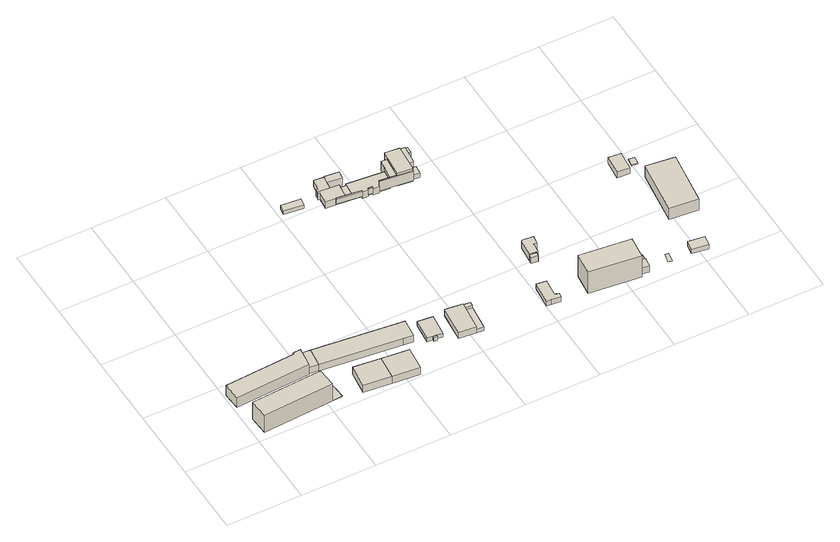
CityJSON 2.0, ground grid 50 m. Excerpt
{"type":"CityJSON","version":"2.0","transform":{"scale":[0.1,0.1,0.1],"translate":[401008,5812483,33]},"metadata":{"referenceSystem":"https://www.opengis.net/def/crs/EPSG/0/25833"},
"CityObjects":{
"building1":{"type":"Building","attributes":{"Gemeindeschluessel":"11000009","BezugspunktDach":"2200","function":"31001_2000","measuredHeight":14.81,"storeysAboveGround":4},"address":[{"country":"Germany","locality":"Berlin","thoroughfareNumber":"100 (3)","thoroughfareName":"Bruno-Bürgel-Weg"}],"geometry":[{"type":"Solid","lod":"1","boundaries":[[[[0,1,2,3,4]],[[5,6,7,8,9]],[[5,9,4,3]],[[6,5,3,2]],[[7,6,2,1]],[[8,7,1,0]],[[9,8,0,4]]]]}]},
"building2":{"type":"Building","attributes":{"Gemeindeschluessel":"11000009","BezugspunktDach":"2200","function":"31001_2000","measuredHeight":0.092,"storeysAboveGround":1},"address":[{"country":"Germany","locality":"Berlin","thoroughfareNumber":"100 (4)","thoroughfareName":"Bruno-Bürgel-Weg"}],"geometry":[{"type":"Solid","lod":"1","boundaries":[[[[5,7,10,11,12]],[[13,14,15,16,17]],[[13,17,12,11]],[[14,13,11,10]],[[15,14,10,7]],[[16,15,7,5]],[[17,16,5,12]]]]}]},
"building3":{"type":"Building","attributes":{"Gemeindeschluessel":"11000009","function":"31001_2000"},"address":[{"country":"Germany","locality":"Berlin","thoroughfareNumber":"100","thoroughfareName":"Bruno-Bürgel-Weg"}],"children":["building3-1","building3-2","building3-3"]},
"building3-1":{"type":"BuildingPart","attributes":{"BezugspunktDach":"2200","measuredHeight":5.47,"storeysAboveGround":2},"parents":["building3"],"geometry":[{"type":"Solid","lod":"1","boundaries":[[[[18,19,20,21,22,23]],[[24,25,26,27,28,29]],[[24,29,23,30,31,22]],[[25,24,22,21]],[[26,25,21,20]],[[27,26,20,19]],[[28,27,19,18]],[[29,28,18,23]],[[22,31,30,23]]]]}]},
"building3-2":{"type":"BuildingPart","attributes":{"BezugspunktDach":"2200","measuredHeight":5.36,"storeysAboveGround":2},"parents":["building3"],"geometry":[{"type":"MultiSurface","lod":"1","boundaries":[[[23,22,32,33]],[[34,31,30,35]],[[34,35,33,36,37,38,32]],[[31,34,32,22]],[[35,30,23,33]],[[32,38,37,39]],[[39,37,36,33]],[[30,31,22,23]]]}]},
"building3-3":{"type":"BuildingPart","attributes":{"BezugspunktDach":"2200","measuredHeight":9.02,"storeysAboveGround":2},"parents":["building3"],"geometry":[{"type":"MultiSurface","lod":"1","boundaries":[[[40,41,42,43,44,45,46,47]],[[48,49,38,37,36,50,51,52]],[[48,52,47,46]],[[49,48,46,45]],[[38,49,45,44]],[[39,32,53,44,43]],[[33,39,37,43,42]],[[50,36,42,41]],[[51,50,41,40]],[[52,51,40,47]],[[37,38,53,32,39]],[[36,37,39,33]]]}]},
"building4":{"type":"Building","attributes":{"Gemeindeschluessel":"11000009","BezugspunktDach":"2200","function":"31001_2000","measuredHeight":6.82,"storeysAboveGround":1},"address":[{"country":"Germany","locality":"Berlin","thoroughfareNumber":"100 (15)","thoroughfareName":"Bruno-Bürgel-Weg"}],"geometry":[{"type":"Solid","lod":"1","boundaries":[[[[54,55,56,57,58]],[[59,60,61,62,63]],[[59,63,58,57]],[[60,59,57,56]],[[61,60,56,55]],[[62,61,55,54]],[[63,62,54,58]]]]}]},
"building5":{"type":"Building","attributes":{"Gemeindeschluessel":"11000009","BezugspunktDach":"2200","function":"31001_2000","measuredHeight":6.88,"storeysAboveGround":1},"address":[{"country":"Germany","locality":"Berlin","thoroughfareNumber":"100 (5)","thoroughfareName":"Bruno-Bürgel-Weg"}],"geometry":[{"type":"Solid","lod":"1","boundaries":[[[[64,65,66,56,54]],[[67,68,69,70,71]],[[67,71,54,56]],[[68,67,56,66]],[[69,68,66,65]],[[70,69,65,64]],[[71,70,64,54]]]]}]},
"building6":{"type":"Building","attributes":{"Gemeindeschluessel":"11000009","BezugspunktDach":"2200","function":"51009_1610","measuredHeight":2.94,"storeysAboveGround":0},"address":[{"country":"Germany","locality":"Berlin"}],"geometry":[{"type":"Solid","lod":"1","boundaries":[[[[72,73,74,75]],[[76,77,78,79]],[[76,79,75,74]],[[77,76,74,73]],[[78,77,73,72]],[[79,78,72,75]]]]}]},
"building7":{"type":"Building","attributes":{"Gemeindeschluessel":"11000009","BezugspunktDach":"2200","function":"31001_2000","measuredHeight":3.16,"storeysAboveGround":1},"address":[{"country":"Germany","locality":"Berlin","thoroughfareNumber":"110 (2)","thoroughfareName":"Bruno-Bürgel-Weg"}],"geometry":[{"type":"Solid","lod":"1","boundaries":[[[[74,73,80,81,82,83]],[[84,85,86,87,88,89]],[[84,89,83,82]],[[85,84,82,81]],[[86,85,81,80]],[[87,86,80,73]],[[88,87,73,74]],[[89,88,74,83]]]]}]},
"building8":{"type":"Building","attributes":{"Gemeindeschluessel":"11000009","BezugspunktDach":"2200","function":"31001_3212","measuredHeight":2.98,"storeysAboveGround":1},"address":[{"country":"Germany","locality":"Berlin","thoroughfareNumber":"99 (2)","thoroughfareName":"Bruno-Bürgel-Weg"}],"geometry":[{"type":"Solid","lod":"1","boundaries":[[[[90,91,92,93]],[[94,95,96,97]],[[94,97,93,92]],[[95,94,92,91]],[[96,95,91,90]],[[97,96,90,93]]]]}]},
"building9":{"type":"Building","attributes":{"Gemeindeschluessel":"11000009","function":"31001_2000"},"address":[{"country":"Germany","locality":"Berlin","thoroughfareNumber":"110","thoroughfareName":"Bruno-Bürgel-Weg"}],"children":["building9-1","building9-2"]},
"building9-1":{"type":"BuildingPart","attributes":{"BezugspunktDach":"2200","measuredHeight":6.04,"storeysAboveGround":1},"parents":["building9"],"geometry":[{"type":"MultiSurface","lod":"1","boundaries":[[[98,99,100,101,102]],[[103,104,105,106,107]],[[103,107,102,101]],[[104,103,101,100]],[[105,104,100,99]],[[106,108,109,110,105,99,98]],[[107,106,98,102]],[[105,110,109,108]]]}]},
"building9-2":{"type":"BuildingPart","attributes":{"BezugspunktDach":"2200","measuredHeight":4.62,"storeysAboveGround":1},"parents":["building9"],"geometry":[{"type":"Solid","lod":"1","boundaries":[[[[111,112,110,109]],[[105,113,114,108]],[[113,105,110,112]],[[114,113,112,111]],[[108,114,111,109]],[[109,110,105,108]]]]}]},
"building10":{"type":"Building","attributes":{"Gemeindeschluessel":"11000009","BezugspunktDach":"2200","function":"51009_1610","measuredHeight":3,"storeysAboveGround":0},"address":[{"country":"Germany","locality":"Berlin"}],"geometry":[{"type":"Solid","lod":"1","boundaries":[[[[115,116,117,118]],[[119,120,121,122]],[[119,122,118,117]],[[120,119,117,116]],[[121,120,116,115]],[[122,121,115,118]]]]}]},
"building11":{"type":"Building","attributes":{"Gemeindeschluessel":"11000009","BezugspunktDach":"2200","function":"51009_1610","measuredHeight":4.12,"storeysAboveGround":0},"address":[{"country":"Germany","locality":"Berlin"}],"geometry":[{"type":"Solid","lod":"1","boundaries":[[[[123,124,125,126]],[[127,128,129,130]],[[127,130,126,125]],[[128,127,125,124]],[[129,128,124,123]],[[130,129,123,126]]]]}]},
"building12":{"type":"Building","attributes":{"Gemeindeschluessel":"11000009","BezugspunktDach":"2200","function":"51009_1610","measuredHeight":4.4,"storeysAboveGround":0},"address":[{"country":"Germany","locality":"Berlin"}],"geometry":[{"type":"Solid","lod":"1","boundaries":[[[[131,132,133,134]],[[135,136,137,138]],[[135,138,134,133]],[[136,135,133,132]],[[137,136,132,131]],[[138,137,131,134]]]]}]},
"building13":{"type":"Building","attributes":{"Gemeindeschluessel":"11000009","function":"31001_3212"},"address":[{"country":"Germany","locality":"Berlin","thoroughfareNumber":"99","thoroughfareName":"Bruno-Bürgel-Weg"}],"children":["building13-1","building13-2","building13-3","building13-4","building13-5","building13-6","building13-7","building13-8","building13-9","building13-10"]},
"building13-1":{"type":"BuildingPart","attributes":{"BezugspunktDach":"2200","measuredHeight":11.74,"storeysAboveGround":3},"parents":["building13"],"geometry":[{"type":"MultiSurface","lod":"1","boundaries":[[[139,140,141,142,143,144]],[[145,146,147,148,149,150]],[[145,150,144,143]],[[146,145,143,142]],[[147,151,152,142,141]],[[153,154,155,156,148,147,141,140]],[[149,148,140,139]],[[150,149,139,144]],[[146,152,151,147]],[[156,155,154,153]]]}]},
"building13-2":{"type":"BuildingPart","attributes":{"BezugspunktDach":"2200","measuredHeight":5.23,"storeysAboveGround":3},"parents":["building13"],"geometry":[{"type":"Solid","lod":"1","boundaries":[[[[157,158,159,160,161,162,163,164,165,166,167,168,169]],[[170,171,172,173,174,175,176,177,178,179,180,181,182]],[[171,170,168,167]],[[172,171,167,166]],[[173,172,166,183,184,165]],[[174,173,165,164]],[[175,174,164,163]],[[176,175,163,162]],[[177,176,162,161]],[[178,177,161,160]],[[179,178,160,159]],[[180,179,159,158]],[[181,180,158,157]],[[182,181,157,169]],[[170,182,169,168]],[[165,184,183,166]]]]}]},
"building13-3":{"type":"BuildingPart","attributes":{"BezugspunktDach":"2200","measuredHeight":5.28,"storeysAboveGround":3},"parents":["building13"],"geometry":[{"type":"MultiSurface","lod":"1","boundaries":[[[185,186,187,188,189,190,191,192,193]],[[194,195,196,197,198,199,200,201,202]],[[194,202,193,192]],[[203,204,192,191]],[[196,195,191,190]],[[197,196,190,189]],[[199,198,188,187]],[[200,199,187,186]],[[201,200,186,185]],[[202,201,185,193]],[[195,194,204,203]],[[198,205,197,206,189,188]]]}]},
"building13-4":{"type":"BuildingPart","attributes":{"BezugspunktDach":"2200","measuredHeight":5.25,"storeysAboveGround":3},"parents":["building13"],"geometry":[{"type":"MultiSurface","lod":"1","boundaries":[[[203,207,208,209,210,211,204]],[[212,213,214,215,216,195,194]],[[212,194,204,211]],[[213,212,211,210]],[[214,213,210,209]],[[215,214,209,208]],[[216,217,218,216,207]],[[195,216,207,203]],[[207,216,218,219]],[[219,218,217,220]],[[215,208,220,217]],[[194,195,203,204]]]}]},
"building13-5":{"type":"BuildingPart","attributes":{"BezugspunktDach":"2200","measuredHeight":5.54,"storeysAboveGround":3},"parents":["building13"],"geometry":[{"type":"MultiSurface","lod":"1","boundaries":[[[221,222,223,224]],[[197,170,182,198]],[[197,189,188,198,224,223]],[[170,197,223,222]],[[169,168,222,221]],[[198,182,221,224]],[[198,188,189,197]],[[182,225,170,226,168,169]]]}]},
"building13-6":{"type":"BuildingPart","attributes":{"BezugspunktDach":"2200","measuredHeight":9.69,"storeysAboveGround":3},"parents":["building13"],"geometry":[{"type":"MultiSurface","lod":"1","boundaries":[[[227,228,152,151]],[[146,229,230,147]],[[229,146,152,228]],[[230,229,231,232,233,234,235,228,227]],[[154,236,237,227,151]],[[147,230,237,155]],[[147,151,152,146]],[[235,234,233,232,231]],[[155,237,236,154]]]}]},
"building13-7":{"type":"BuildingPart","attributes":{"BezugspunktDach":"2200","measuredHeight":8.99,"storeysAboveGround":3},"parents":["building13"],"geometry":[{"type":"Solid","lod":"1","boundaries":[[[[238,239,234,233]],[[231,240,241,232]],[[240,231,234,239]],[[241,240,239,238]],[[232,241,238,233]],[[232,233,234,231]]]]}]},
"building13-8":{"type":"BuildingPart","attributes":{"BezugspunktDach":"2200","measuredHeight":3.85,"storeysAboveGround":3},"parents":["building13"],"geometry":[{"type":"Solid","lod":"1","boundaries":[[[[242,243,236,154,153]],[[155,237,244,245,156]],[[244,237,236,243]],[[245,244,243,242]],[[156,245,242,153]],[[155,156,153,154]],[[237,155,154,236]]]]}]},
"building13-9":{"type":"BuildingPart","attributes":{"BezugspunktDach":"2200","measuredHeight":8.35,"storeysAboveGround":3},"parents":["building13"],"geometry":[{"type":"MultiSurface","lod":"1","boundaries":[[[246,247,248,249,250]],[[183,251,252,253,184]],[[166,165,184,250,249]],[[251,183,249,248]],[[252,251,248,247]],[[253,252,247,246]],[[184,253,246,250]],[[183,184,165,166]]]}]},
"building13-10":{"type":"BuildingPart","attributes":{"BezugspunktDach":"2200","measuredHeight":6.14,"storeysAboveGround":3},"parents":["building13"],"geometry":[{"type":"MultiSurface","lod":"1","boundaries":[[[254,255,256,257,258,259,260,261]],[[218,217,215,262,263,264,265,216]],[[219,207,216,261,260]],[[220,219,260,259]],[[215,208,220,217,259,258]],[[262,215,258,257]],[[263,262,257,256]],[[264,263,256,255]],[[265,264,255,254]],[[216,265,254,261]],[[218,216,207,219]],[[217,266,218,219,220]],[[217,220,208,215]]]}]},
"building14":{"type":"Building","attributes":{"Gemeindeschluessel":"11000009","BezugspunktDach":"2200","function":"31001_2000","measuredHeight":5.55,"storeysAboveGround":1},"address":[{"country":"Germany","locality":"Berlin","thoroughfareNumber":"112","thoroughfareName":"Bruno-Bürgel-Weg"}],"geometry":[{"type":"Solid","lod":"1","boundaries":[[[[267,268,269,270,271,272,273,274,275,276]],[[277,278,279,280,281,282,283,284,285,286]],[[277,286,276,275]],[[278,277,275,274]],[[279,278,274,273]],[[280,279,273,272]],[[281,280,272,271]],[[282,281,271,270]],[[283,282,270,269]],[[284,283,269,268]],[[285,284,268,267]],[[286,285,267,276]]]]}]},
"building15":{"type":"Building","attributes":{"Gemeindeschluessel":"11000009","BezugspunktDach":"2200","function":"51009_1610","measuredHeight":7.8,"storeysAboveGround":0},"address":[{"country":"Germany","locality":"Berlin"}],"geometry":[{"type":"Solid","lod":"1","boundaries":[[[[287,288,289,290,291,292]],[[293,294,295,296,297,298]],[[293,298,292,291]],[[294,293,291,290]],[[295,294,290,289]],[[296,295,289,288]],[[297,296,288,287]],[[298,297,287,292]]]]}]},
"building16":{"type":"Building","attributes":{"Gemeindeschluessel":"11000009","BezugspunktDach":"2200","function":"31001_2000","measuredHeight":4.84,"storeysAboveGround":1},"address":[{"country":"Germany","locality":"Berlin","thoroughfareNumber":"99 (4)","thoroughfareName":"Bruno-Bürgel-Weg"}],"geometry":[{"type":"Solid","lod":"1","boundaries":[[[[299,300,301,302]],[[303,304,305,306]],[[303,306,302,301]],[[304,303,301,300]],[[305,304,300,299]],[[306,305,299,302]]]]}]},
"building17":{"type":"Building","attributes":{"Gemeindeschluessel":"11000009","BezugspunktDach":"2200","function":"31001_3212","measuredHeight":6.04,"storeysAboveGround":2},"address":[{"country":"Germany","locality":"Berlin","thoroughfareNumber":"99 (3)","thoroughfareName":"Bruno-Bürgel-Weg"}],"geometry":[{"type":"Solid","lod":"1","boundaries":[[[[307,308,309,310,311,312,313,314]],[[315,316,317,318,319,320,321,322]],[[315,322,314,313]],[[316,315,313,312]],[[317,316,312,311]],[[318,317,311,310]],[[319,318,310,309]],[[320,319,309,308]],[[321,320,308,307]],[[322,321,307,314]]]]}]},
"building18":{"type":"Building","attributes":{"Gemeindeschluessel":"11000009","function":"31001_2000"},"address":[{"country":"Germany","locality":"Berlin","thoroughfareNumber":"122","thoroughfareName":"Bruno-Bürgel-Weg"}],"children":["building18-1","building18-2"]},
"building18-1":{"type":"BuildingPart","attributes":{"BezugspunktDach":"2200","measuredHeight":18.49,"storeysAboveGround":5},"parents":["building18"],"geometry":[{"type":"MultiSurface","lod":"1","boundaries":[[[323,324,325,326,327,328]],[[329,330,331,332,333,334]],[[329,334,328,327]],[[330,329,327,326]],[[331,330,326,325]],[[335,336,337,338,332,331,325,324]],[[333,332,324,323]],[[334,333,323,328]],[[338,337,336,335]]]}]},
"building18-2":{"type":"BuildingPart","attributes":{"BezugspunktDach":"2200","measuredHeight":5.03,"storeysAboveGround":5},"parents":["building18"],"geometry":[{"type":"Solid","lod":"1","boundaries":[[[[339,340,341,342,336,335]],[[337,343,344,345,346,338]],[[343,337,336,342]],[[344,343,342,341]],[[345,344,341,340]],[[346,345,340,339]],[[338,346,339,335]],[[337,338,335,336]]]]}]},
"building19":{"type":"Building","attributes":{"Gemeindeschluessel":"11000009","BezugspunktDach":"2200","function":"51009_1610","measuredHeight":3.58,"storeysAboveGround":0},"address":[{"country":"Germany","locality":"Berlin"}],"geometry":[{"type":"Solid","lod":"1","boundaries":[[[[347,348,349,350]],[[351,352,353,354]],[[351,354,350,349]],[[352,351,349,348]],[[353,352,348,347]],[[354,353,347,350]]]]}]},
"building20":{"type":"Building","attributes":{"Gemeindeschluessel":"11000009","BezugspunktDach":"2200","function":"31001_2000","measuredHeight":0.185,"storeysAboveGround":1},"address":[{"country":"Germany","locality":"Berlin","thoroughfareNumber":"124 (8)","thoroughfareName":"Bruno-Bürgel-Weg"}],"geometry":[{"type":"Solid","lod":"1","boundaries":[[[[355,356,357,358]],[[359,360,361,362]],[[359,362,358,357]],[[360,359,357,356]],[[361,360,356,355]],[[362,361,355,358]]]]}]},
"building21":{"type":"Building","attributes":{"Gemeindeschluessel":"11000009","BezugspunktDach":"2200","function":"31001_2520","measuredHeight":3.63,"storeysAboveGround":1},"address":[{"country":"Germany","locality":"Berlin","thoroughfareNumber":"124 (3)","thoroughfareName":"Bruno-Bürgel-Weg"}],"geometry":[{"type":"Solid","lod":"1","boundaries":[[[[363,364,365,366]],[[367,368,369,370]],[[367,370,366,365]],[[368,367,365,364]],[[369,368,364,363]],[[370,369,363,366]]]]}]},
"building22":{"type":"Building","attributes":{"Gemeindeschluessel":"11000009","BezugspunktDach":"2200","function":"31001_3212","measuredHeight":5.36,"storeysAboveGround":1},"address":[{"country":"Germany","locality":"Berlin","thoroughfareNumber":"125","thoroughfareName":"Bruno-Bürgel-Weg"}],"geometry":[{"type":"Solid","lod":"1","boundaries":[[[[371,372,373,374]],[[375,376,377,378]],[[375,378,374,373]],[[376,375,373,372]],[[377,376,372,371]],[[378,377,371,374]]]]}]},
"building23":{"type":"Building","attributes":{"Gemeindeschluessel":"11000009","BezugspunktDach":"2200","function":"31001_3210","measuredHeight":9.43,"storeysAboveGround":2},"address":[{"country":"Germany","locality":"Berlin","thoroughfareNumber":"127","thoroughfareName":"Bruno-Bürgel-Weg"}],"geometry":[{"type":"Solid","lod":"1","boundaries":[[[[379,380,381,382,383]],[[384,385,386,387,388]],[[384,388,383,382]],[[385,384,382,381]],[[386,385,381,380]],[[387,386,380,379]],[[388,387,379,383]]]]}]},
"building24":{"type":"Building","attributes":{"Gemeindeschluessel":"11000009","BezugspunktDach":"2200","function":"31001_2723","measuredHeight":0.791,"storeysAboveGround":1},"address":[{"country":"Germany","locality":"Berlin","thoroughfareNumber":"127 (1)","thoroughfareName":"Bruno-Bürgel-Weg"}],"geometry":[{"type":"Solid","lod":"1","boundaries":[[[[389,390,391,392]],[[393,394,395,396]],[[393,396,392,391]],[[394,393,391,390]],[[395,394,390,389]],[[396,395,389,392]]]]}]}
},
"vertices":[
[56,42,161],[529,71,161],[525,135,161],[521,199,161],[48,171,161],[521,199,20],[525,135,20],[529,71,20],[56,42,20],[48,171,20],
[597,75,20],[589,213,20],[520,209,20],[589,213,19],[597,75,19],[529,71,19],[521,199,19],[520,209,19],
[1115,264,74],[1177,257,74],[1191,382,74],[1129,389,74],[593,448,74],[579,323,74],[593,448,19],[1129,389,19],[1191,382,19],[1177,257,19],[1115,264,19],[579,323,19],[579,323,21],[593,448,21],
[529,455,74],[515,330,74],[529,455,21],[515,330,21],[515,330,22],[522,385,22],[529,455,22],[522,385,74],
[14,294,104],[515,324,104],[515,330,104],[522,385,104],[529,455,104],[480,453,104],[481,442,104],[7,414,104],[481,442,22],[480,453,22],[515,324,22],[14,294,22],[7,414,22],[529,455,35],
[901,25,77],[909,104,77],[917,184,77],[737,204,77],[719,45,77],[737,204,18],[917,184,18],[909,104,18],[901,25,18],[719,45,18],
[1083,7,77],[1091,86,77],[1099,165,77],[917,184,17],[1099,165,17],[1091,86,17],[1083,7,17],[901,25,17],
[1305,199,50],[1307,212,50],[1284,215,50],[1282,202,50],[1284,215,20],[1307,212,20],[1305,199,20],[1282,202,20],
[1346,208,50],[1363,353,50],[1261,365,50],[1246,220,50],[1261,365,18],[1363,353,18],[1346,208,18],[1307,212,18],[1284,215,18],[1246,220,18],
[1154,1519,48],[1161,1570,48],[1031,1583,48],[1026,1535,48],[1031,1583,18],[1161,1570,18],[1154,1519,18],[1026,1535,18],
[1533,138,73],[1556,339,73],[1498,345,73],[1440,352,73],[1418,151,73],[1440,352,20],[1498,345,20],[1556,339,20],[1533,138,20],[1418,151,20],[1553,310,20],[1553,310,66],[1556,339,66],
[1599,305,66],[1602,334,66],[1602,334,20],[1599,305,20],
[1579,133,51],[1599,305,51],[1553,310,51],[1533,138,51],[1553,310,21],[1599,305,21],[1579,133,21],[1533,138,21],
[1497,1434,63],[1498,1444,63],[1336,1462,63],[1335,1452,63],[1336,1462,22],[1498,1444,22],[1497,1434,22],[1335,1452,22],
[1565,1426,66],[1566,1436,66],[1537,1439,66],[1536,1430,66],[1537,1439,22],[1566,1436,22],[1565,1426,22],[1536,1430,22],
[1821,1408,113],[1822,1407,113],[1827,1464,113],[1837,1592,113],[1740,1603,113],[1720,1419,113],[1740,1603,8],[1837,1592,8],[1827,1464,8],[1822,1407,8],[1821,1408,8],[1720,1419,8],[1827,1464,105],[1837,1592,105],[1822,1407,60],[1827,1464,60],[1827,1464,22],[1822,1407,22],
[1498,1444,58],[1497,1434,58],[1536,1430,58],[1537,1439,58],[1566,1436,58],[1565,1426,58],[1607,1422,58],[1608,1431,58],[1681,1423,58],[1690,1515,58],[1442,1538,58],[1441,1525,58],[1434,1451,58],[1441,1525,6],[1442,1538,6],[1690,1515,6],[1681,1423,6],[1608,1431,6],[1607,1422,6],[1565,1426,6],[1566,1436,6],[1537,1439,6],[1536,1430,6],[1497,1434,6],[1498,1444,6],[1434,1451,6],[1690,1515,16],[1681,1423,16],
[1278,1547,59],[1269,1469,59],[1336,1462,59],[1397,1455,59],[1404,1528,59],[1407,1551,59],[1348,1556,59],[1268,1564,59],[1265,1548,59],[1268,1564,6],[1348,1556,6],[1407,1551,6],[1404,1528,6],[1397,1455,6],[1336,1462,6],[1269,1469,6],[1278,1547,6],[1265,1548,6],[1348,1556,58],[1268,1564,58],[1397,1460,6],[1404,1528,46],
[1353,1598,58],[1360,1650,58],[1295,1656,58],[1284,1580,58],[1270,1582,58],[1270,1582,6],[1284,1580,6],[1295,1656,6],[1360,1650,6],[1353,1598,6],[1359,1645,6],[1357,1624,6],[1357,1624,58],[1359,1645,58],
[1434,1451,61],[1441,1525,61],[1404,1528,61],[1397,1455,61],[1434,1454,6],[1441,1525,47],
[1857,1462,105],[1870,1589,105],[1870,1589,8],[1857,1462,8],[1870,1589,9],[1865,1544,9],[1865,1544,99],[1870,1589,99],[1870,1589,65],[1857,1462,60],[1857,1462,22],
[1883,1542,99],[1886,1586,99],[1886,1586,9],[1883,1542,9],
[1866,1403,60],[1871,1460,60],[1871,1460,22],[1866,1403,22],
[1720,1419,94],[1735,1564,94],[1697,1569,94],[1690,1515,94],[1681,1423,94],[1697,1569,16],[1735,1564,16],[1720,1419,16],
[1449,1585,63],[1450,1592,63],[1453,1612,63],[1457,1639,63],[1360,1650,63],[1359,1645,63],[1357,1624,63],[1353,1598,63],[1457,1639,6],[1453,1612,6],[1450,1592,6],[1449,1585,6],[1359,1644,6],
[2028,124,62],[2088,117,62],[2093,147,62],[2076,150,62],[2076,153,62],[2065,154,62],[2077,271,62],[2045,275,62],[2012,279,62],[1995,128,62],[2012,279,21],[2045,275,21],[2077,271,21],[2065,154,21],[2076,153,21],[2076,150,21],[2093,147,21],[2088,117,21],[2028,124,21],[1995,128,21],
[1820,1398,100],[1821,1408,100],[1720,1419,100],[1681,1423,100],[1608,1431,100],[1607,1422,100],[1608,1431,22],[1681,1423,22],[1720,1419,22],[1821,1408,22],[1820,1398,22],[1607,1422,22],
[2131,465,74],[2134,491,74],[2089,496,74],[2086,470,74],[2089,496,26],[2134,491,26],[2131,465,26],[2086,470,26],
[2134,491,81],[2143,490,81],[2150,554,81],[2172,552,81],[2178,608,81],[2110,616,81],[2101,610,81],[2089,496,81],[2101,610,21],[2110,616,21],[2178,608,21],[2172,552,21],[2150,554,21],[2143,490,21],[2134,491,21],[2089,496,21],
[2596,58,202],[2598,77,202],[2611,184,202],[2613,207,202],[2274,245,202],[2257,97,202],[2274,245,24],[2613,207,24],[2611,184,24],[2598,77,24],[2596,58,24],[2257,97,24],[2598,77,76],[2611,184,76],[2611,184,26],[2598,77,26],
[2656,70,76],[2664,137,76],[2640,139,76],[2645,180,76],[2645,180,26],[2640,139,26],[2664,137,26],[2656,70,26],
[2664,137,64],[2668,178,64],[2645,180,64],[2640,139,64],[2645,180,28],[2668,178,28],[2664,137,28],[2640,139,28],
[2813,80,30],[2824,144,30],[2801,147,30],[2788,84,30],[2801,147,28],[2824,144,28],[2813,80,28],[2788,84,28],
[3049,61,64],[3060,132,64],[2951,145,64],[2941,78,64],[2951,145,28],[3060,132,28],[3049,61,28],[2941,78,28],
[2955,835,59],[2969,965,59],[2884,974,59],[2871,844,59],[2884,974,12],[2969,965,12],[2955,835,12],[2871,844,12],
[3159,378,107],[3191,618,107],[3208,742,107],[3018,767,107],[2969,397,107],[3018,767,13],[3208,742,13],[3191,618,13],[3159,378,13],[2969,397,13],
[3034,881,20],[3040,931,20],[3001,937,20],[2994,886,20],[3001,937,12],[3040,931,12],[3034,881,12],[2994,886,12]
]}
